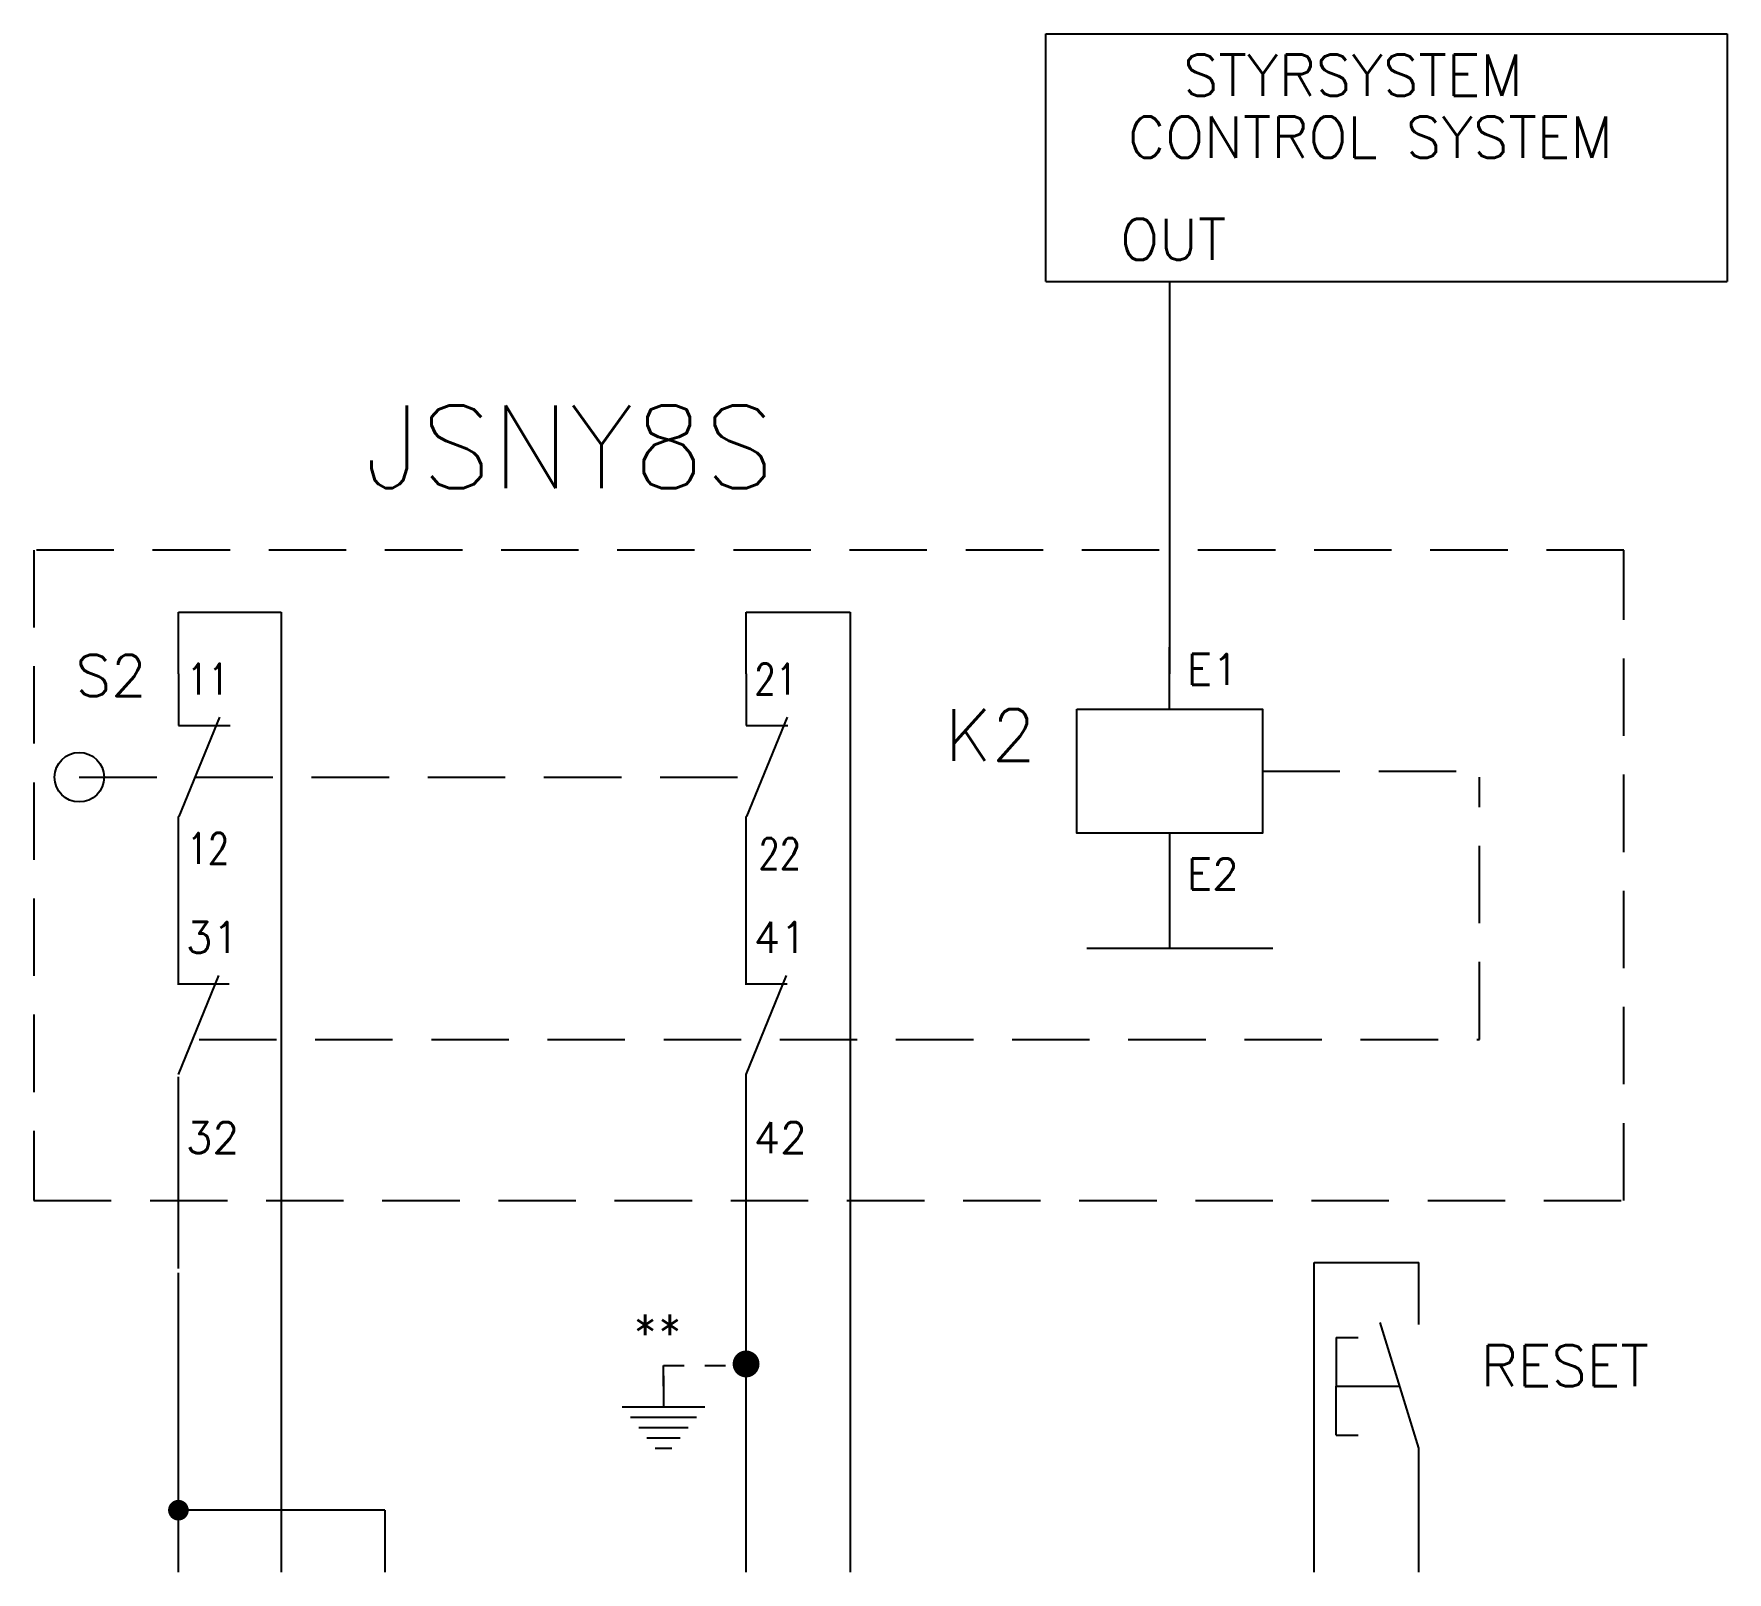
# Model space of a CAD drawing. Extents: x -7 to 75, y 0 to 74.5.
import ezdxf
from ezdxf.enums import TextEntityAlignment as Align

# ---------------------------------------------------------------- set-up
doc = ezdxf.new("R2010")
doc.units = 0
doc.header["$LTSCALE"] = 7.5
doc.linetypes.add('DASHED', pattern=[0.75, 0.5, -0.25])
doc.layers.get('0').update_dxf_attribs({"linetype": 'CONTINUOUS'})
doc.layers.add('1', color=7, linetype='CONTINUOUS')
doc.styles.add('ROMANS', font='romans')
doc.styles.add('T0', font='ROMANS.SHX')

# ---------------------------------------------------------------- blocks, each defined once
blk = doc.blocks.new('JORD')
for p, q in [((-4, -1), (-4, 0)), ((-4, 0), (-3, 0)), ((-2, 0), (-1, 0))]:
    blk.add_line(p, q)
at = {"const_width": 0.65}
blk.add_lwpolyline([(-0.325, 0.082, 1), (0.325, 0.082, 1)], format="xyb", close=True, dxfattribs=at)
at = {"layer": '1'}
for points in [[(-4, -0.5), (-4, -2)], [(-6, -2), (-2, -2)], [(-5.6, -2.5), (-2.4, -2.5)], [(-5.2, -3), (-2.8, -3)], [(-4.8, -3.5), (-3.2, -3.5)], [(-4.4, -4), (-3.6, -4)]]:
    blk.add_lwpolyline(points, dxfattribs=at)
at = {"style": 'T0'}
blk.add_text('**', height=1.75, dxfattribs=at).set_placement((-5.489, 0.72))

msp = doc.modelspace()

# ---------------------------------------------------------------- linework, layer by layer
for p, q in [((42, 74.5), (75, 74.5)), ((42, 62.5), (42, 74.5)), ((75, 74.5), (75, 62.5)), ((42, 62.5), (75, 62.5)), ((48, 62.5), (48, 43.5)), ((0, 43.5), (0, 46.5)), ((0, 46.5), (4.969, 46.5)), ((4.969, 46.5), (4.969, 0)), ((27.491, 46.5), (32.525, 46.5)), ((27.491, 43.5), (27.491, 46.5)), ((32.525, 46.5), (32.525, 0)), ((48, 41.797), (48, 44.797)), ((48, 35.797), (48, 30.203)), ((0, 28.5), (0, 31.5)), ((27.491, 28.5), (27.491, 31.5)), ((53, 30.203), (44, 30.203)), ((0.003, 14.703), (0.003, 16)), ((27.491, 0), (27.491, 15)), ((55, 0), (55, 15)), ((55, 15), (60.066, 15)), ((60.066, 12), (60.066, 15)), ((0, 0), (0, 14.5)), ((60.066, 6), (58.196, 12.095)), ((56.066, 11.37), (56.066, 9)), ((56.066, 11.37), (57.137, 11.37)), ((56.066, 6.63), (56.066, 9)), ((56.066, 9, 0.25), (59.146, 9, 0.25)), ((56.066, 6.63), (57.137, 6.63)), ((60.066, 0), (60.066, 6)), ((10, 3), (0, 3))]:
    msp.add_line(p, q)
at = {"color": 0}
for p, q in [((0, 43.5), (0, 41)), ((27.491, 43.5), (27.491, 41)), ((0, 41), (2.5, 41)), ((0.04, 36.599), (2, 41.4)), ((27.491, 41), (29.516, 41)), ((27.532, 36.599), (29.491, 41.4)), ((0, 31.5), (0, 36.599)), ((27.491, 31.5), (27.491, 36.599)), ((0.003, 24.093), (1.963, 28.894)), ((27.494, 24.093), (29.454, 28.894)), ((-0.037, 28.494), (2.463, 28.494)), ((27.454, 28.494), (29.479, 28.494)), ((0.003, 16), (0.003, 23.993)), ((27.494, 14.703), (27.494, 24.093))]:
    msp.add_line(p, q, dxfattribs=at)
at = {"linetype": 'DASHED'}
for p, q in [((52.5, 38.797), (62.902, 38.797)), ((-4.8, 38.5), (28.307, 38.5)), ((63, 25.8), (63, 38.5)), ((1, 25.797), (63, 25.797))]:
    msp.add_line(p, q, dxfattribs=at)
msp.add_lwpolyline([(-7, 18), (70, 18), (70, 49.5), (-7, 49.5)], close=True, dxfattribs=at)
at = {"color": 7}
msp.add_lwpolyline([(43.5, 41.797), (52.5, 41.797), (52.5, 35.797), (43.5, 35.797), (43.5, 41.797)], dxfattribs=at)
at = {"linetype": 'DASHED', "const_width": 0.5}
msp.add_lwpolyline([(-0.25, 3, 1), (0.25, 3, 1)], format="xyb", close=True, dxfattribs=at)
msp.add_circle((-4.8, 38.5), 1.2)
at = {"layer": '1'}
msp.add_line((10, 3), (10, 0), dxfattribs=at)

# ---------------------------------------------------------------- block references
msp.add_blockref('JORD', (27.491, 10))

# ---------------------------------------------------------------- texts
at = {"linetype": 'DASHED'}
for s, height, style, p in [('STYRSYSTEM', 2, 'T0', (48.655, 71.5)), ('CONTROL SYSTEM', 2, 'T0', (45.985, 68.5)), ('OUT', 2, 'T0', (45.605, 63.549)), ('JSNY8S', 4, 'T0', (9, 52.5)), ('RESET', 2, 'ROMANS', (63.066, 9))]:
    msp.add_text(s, height=height, dxfattribs=dict(at, style=style)).set_placement(p)
at = {"color": 7, "style": 'T0'}
msp.add_text('E1', height=1.5, dxfattribs=at).set_placement((48.837, 42.974))
at = {"style": 'ROMANS', "width": 0.8}
for s, p in [('11', (0.403, 42.5)), ('21', (27.894, 42.5))]:
    msp.add_text(s, height=1.5, dxfattribs=at).set_placement(p)
for s, p in [('12', (0.403, 35.8)), ('22', (28.09, 35.548))]:
    msp.add_text(s, height=1.5, dxfattribs=at).set_placement(p, align=Align.TOP_LEFT)
at = {"color": 7, "style": 'T0'}
msp.add_text('E2', height=1.5, dxfattribs=at).set_placement((48.837, 34.561), align=Align.TOP_LEFT)
at = {"style": 'T0'}
for s, p in [('31', (0.365, 29.994)), ('41', (27.856, 29.994))]:
    msp.add_text(s, height=1.5, dxfattribs=at).set_placement(p)
for s, p in [('32', (0.365, 21.794)), ('42', (27.856, 21.794))]:
    msp.add_text(s, height=1.5, dxfattribs=at).set_placement(p, align=Align.TOP_LEFT)
at = {"color": 7, "style": 'T0'}
for tag, height, p in [('S2', 2, (-1.546, 42.425)), ('K2', 2.5, (41.521, 39.296))]:
    msp.add_attdef(tag, text='', height=height, dxfattribs=at).set_placement(p, align=Align.RIGHT)

doc.saveas('drawing.dxf')
